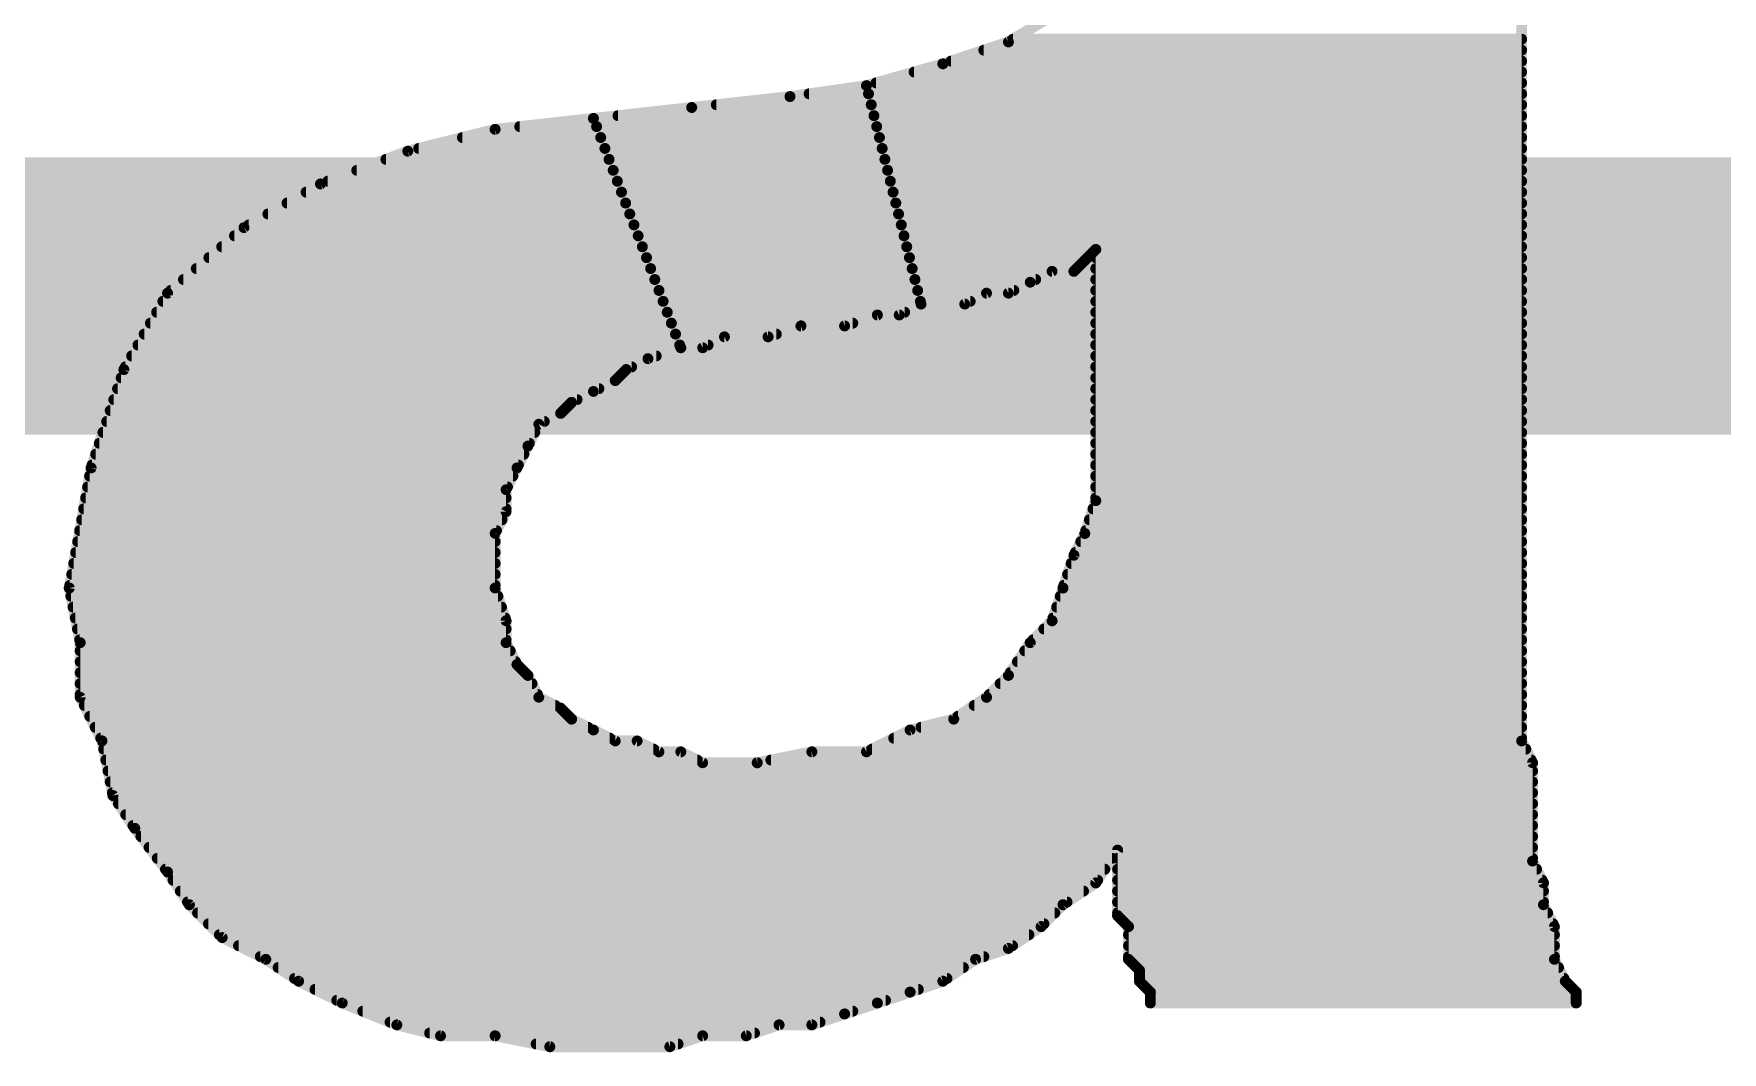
# Model space of a CAD drawing. Extents: x -28 to 79, y -27 to 67.
# Drawn here: x 37.58 to 39.127, y 43.122 to 44.055 of the extents above; entities that cross this region are included whole.
import ezdxf

# ---------------------------------------------------------------- set-up
doc = ezdxf.new("R2010")
doc.units = 0
doc.layers.add('16', color=132, linetype='CONTINUOUS')
doc.layers.add('21', color=41, linetype='CONTINUOUS')

msp = doc.modelspace()

# ---------------------------------------------------------------- linework, layer by layer
at = {"layer": '16', "const_width": 0.254}
msp.add_lwpolyline([(39.37, 43.815), (29.5275, 43.815)], dxfattribs=at)
at = {"layer": '21', "const_width": 0.01}
for points in [[(38.943, 44.2775), (38.943, 43.4075)], [(38.473, 44.0475), (38.523, 44.0775)], [(38.413, 44.0275), (38.473, 44.0475)], [(38.4772, 44.05), (38.943, 44.05)], [(38.4505, 44.04), (38.943, 44.04)], [(38.343, 44.0075), (38.413, 44.0275)], [(38.3867, 44.02), (38.943, 44.02)], [(38.4205, 44.03), (38.943, 44.03)], [(38.273, 43.9975), (38.343, 44.0075)], [(38.2905, 44), (38.3449, 44)], [(38.343, 44.0075), (38.393, 43.8075)], [(38.393, 43.8075), (38.343, 44.0075)], [(38.3449, 44), (38.943, 44)], [(38.3518, 44.01), (38.943, 44.01)], [(38.093, 43.9775), (38.183, 43.9875)], [(38.183, 43.9875), (38.273, 43.9975)], [(38.2055, 43.99), (38.3474, 43.99)], [(38.3474, 43.99), (38.943, 43.99)], [(38.003, 43.9675), (38.093, 43.9775)], [(38.0255, 43.97), (38.0959, 43.97)], [(38.173, 43.7675), (38.093, 43.9775)], [(38.093, 43.9775), (38.173, 43.7675)], [(38.0959, 43.97), (38.3524, 43.97)], [(38.1155, 43.98), (38.3499, 43.98)], [(38.3499, 43.98), (38.943, 43.98)], [(38.3524, 43.97), (38.943, 43.97)], [(37.923, 43.9475), (38.003, 43.9675)], [(37.973, 43.96), (38.0997, 43.96)], [(38.0997, 43.96), (38.3549, 43.96)], [(38.3549, 43.96), (38.943, 43.96)], [(37.843, 43.9175), (37.923, 43.9475)], [(37.903, 43.94), (38.1073, 43.94)], [(37.933, 43.95), (38.1035, 43.95)], [(38.1035, 43.95), (38.3574, 43.95)], [(38.1073, 43.94), (38.3599, 43.94)], [(38.3574, 43.95), (38.943, 43.95)], [(38.3599, 43.94), (38.943, 43.94)], [(37.8763, 43.93), (38.1111, 43.93)], [(38.1111, 43.93), (38.3624, 43.93)], [(38.3624, 43.93), (38.943, 43.93)], [(37.773, 43.8775), (37.843, 43.9175)], [(37.8299, 43.91), (38.1187, 43.91)], [(37.8497, 43.92), (38.1149, 43.92)], [(38.1149, 43.92), (38.3649, 43.92)], [(38.1187, 43.91), (38.3674, 43.91)], [(38.3649, 43.92), (38.943, 43.92)], [(38.3674, 43.91), (38.943, 43.91)], [(37.8124, 43.9), (38.1225, 43.9)], [(38.1225, 43.9), (38.3699, 43.9)], [(38.3699, 43.9), (38.943, 43.9)], [(37.703, 43.8175), (37.773, 43.8775)], [(37.7774, 43.88), (38.1301, 43.88)], [(37.7949, 43.89), (38.1263, 43.89)], [(38.1263, 43.89), (38.3724, 43.89)], [(38.1301, 43.88), (38.3749, 43.88)], [(38.3724, 43.89), (38.943, 43.89)], [(38.3749, 43.88), (38.943, 43.88)], [(37.7643, 43.87), (38.1339, 43.87)], [(38.134, 43.87), (38.3774, 43.87)], [(38.3774, 43.87), (38.943, 43.87)], [(37.7409, 43.85), (38.1416, 43.85)], [(37.7526, 43.86), (38.1378, 43.86)], [(38.1378, 43.86), (38.3799, 43.86)], [(38.1416, 43.85), (38.3824, 43.85)], [(38.3799, 43.86), (38.943, 43.86)], [(38.3824, 43.85), (38.5455, 43.85)], [(38.543, 43.8475), (38.533, 43.8375)], [(38.553, 43.8575), (38.543, 43.8475)], [(38.553, 43.6275), (38.553, 43.8575)], [(38.553, 43.85), (38.943, 43.85)], [(37.7176, 43.83), (38.1492, 43.83)], [(37.7293, 43.84), (38.1454, 43.84)], [(38.1454, 43.84), (38.3849, 43.84)], [(38.1492, 43.83), (38.3874, 43.83)], [(38.3849, 43.84), (38.5355, 43.84)], [(38.3874, 43.83), (38.498, 43.83)], [(38.513, 43.8375), (38.493, 43.8275)], [(38.533, 43.8375), (38.513, 43.8375)], [(38.553, 43.84), (38.943, 43.84)], [(38.553, 43.83), (38.943, 43.83)], [(37.663, 43.7475), (37.703, 43.8175)], [(37.7059, 43.82), (38.153, 43.82)], [(38.153, 43.82), (38.3899, 43.82)], [(38.3899, 43.82), (38.478, 43.82)], [(38.453, 43.8175), (38.433, 43.8075)], [(38.473, 43.8175), (38.453, 43.8175)], [(38.493, 43.8275), (38.473, 43.8175)], [(38.553, 43.82), (38.943, 43.82)], [(37.693, 43.8), (38.1606, 43.8)], [(37.6987, 43.81), (38.1568, 43.81)], [(38.1568, 43.81), (38.3924, 43.81)], [(38.1606, 43.8), (38.378, 43.8)], [(38.393, 43.8075), (38.373, 43.7975)], [(38.3924, 43.81), (38.438, 43.81)], [(38.433, 43.8075), (38.393, 43.8075)], [(38.553, 43.81), (38.943, 43.81)], [(38.553, 43.8), (38.943, 43.8)], [(37.6873, 43.79), (38.1644, 43.79)], [(38.1644, 43.79), (38.3305, 43.79)], [(38.283, 43.7875), (38.253, 43.7775)], [(38.323, 43.7875), (38.283, 43.7875)], [(38.353, 43.7975), (38.323, 43.7875)], [(38.373, 43.7975), (38.353, 43.7975)], [(38.553, 43.79), (38.943, 43.79)], [(37.6759, 43.77), (38.172, 43.77)], [(37.6816, 43.78), (38.1682, 43.78)], [(38.1682, 43.78), (38.2605, 43.78)], [(38.172, 43.77), (38.198, 43.77)], [(38.213, 43.7775), (38.193, 43.7675)], [(38.253, 43.7775), (38.213, 43.7775)], [(38.553, 43.78), (38.943, 43.78)], [(38.553, 43.77), (38.943, 43.77)], [(37.6701, 43.76), (38.1505, 43.76)], [(38.143, 43.7575), (38.123, 43.7475)], [(38.173, 43.7675), (38.143, 43.7575)], [(38.193, 43.7675), (38.173, 43.7675)], [(38.553, 43.76), (38.943, 43.76)], [(37.633, 43.6575), (37.663, 43.7475)], [(37.6605, 43.74), (38.1155, 43.74)], [(37.6644, 43.75), (38.128, 43.75)], [(38.113, 43.7375), (38.093, 43.7275)], [(38.123, 43.7475), (38.113, 43.7375)], [(38.553, 43.75), (38.943, 43.75)], [(38.553, 43.74), (38.943, 43.74)], [(37.6572, 43.73), (38.098, 43.73)], [(38.093, 43.7275), (38.073, 43.7175)], [(38.553, 43.73), (38.943, 43.73)], [(37.6505, 43.71), (38.0655, 43.71)], [(37.6538, 43.72), (38.078, 43.72)], [(38.063, 43.7075), (38.043, 43.6975)], [(38.073, 43.7175), (38.063, 43.7075)], [(38.553, 43.72), (38.943, 43.72)], [(38.553, 43.71), (38.943, 43.71)], [(37.6472, 43.7), (38.048, 43.7)], [(38.043, 43.6975), (38.033, 43.6775)], [(38.553, 43.7), (38.943, 43.7)], [(37.6405, 43.68), (38.0343, 43.68)], [(37.6438, 43.69), (38.0393, 43.69)], [(38.033, 43.6775), (38.023, 43.6575)], [(38.553, 43.69), (38.943, 43.69)], [(38.553, 43.68), (38.943, 43.68)], [(37.6338, 43.66), (38.0243, 43.66)], [(37.6372, 43.67), (38.0293, 43.67)], [(38.553, 43.67), (38.943, 43.67)], [(38.553, 43.66), (38.943, 43.66)], [(37.613, 43.5475), (37.633, 43.6575)], [(37.6316, 43.65), (38.0192, 43.65)], [(38.023, 43.6575), (38.013, 43.6375)], [(38.553, 43.65), (38.943, 43.65)], [(37.628, 43.63), (38.013, 43.63)], [(37.6298, 43.64), (38.0143, 43.64)], [(38.013, 43.6375), (38.013, 43.6175)], [(38.553, 43.64), (38.943, 43.64)], [(38.553, 43.63), (38.943, 43.63)], [(37.6262, 43.62), (38.013, 43.62)], [(38.013, 43.6175), (38.003, 43.5975)], [(38.543, 43.5975), (38.553, 43.6275)], [(38.5505, 43.62), (38.943, 43.62)], [(37.6225, 43.6), (38.0042, 43.6)], [(37.6244, 43.61), (38.0093, 43.61)], [(38.5438, 43.6), (38.943, 43.6)], [(38.5472, 43.61), (38.943, 43.61)], [(37.6207, 43.59), (38.003, 43.59)], [(38.003, 43.5975), (38.003, 43.5475)], [(38.533, 43.5775), (38.543, 43.5975)], [(38.5393, 43.59), (38.943, 43.59)], [(37.6171, 43.57), (38.003, 43.57)], [(37.6189, 43.58), (38.003, 43.58)], [(38.523, 43.5475), (38.533, 43.5775)], [(38.5305, 43.57), (38.943, 43.57)], [(38.5343, 43.58), (38.943, 43.58)], [(37.6153, 43.56), (38.003, 43.56)], [(38.5272, 43.56), (38.943, 43.56)], [(37.623, 43.4975), (37.613, 43.5475)], [(37.6135, 43.55), (38.003, 43.55)], [(37.6145, 43.54), (38.0055, 43.54)], [(38.003, 43.5475), (38.013, 43.5175)], [(38.513, 43.5175), (38.523, 43.5475)], [(38.5205, 43.54), (38.943, 43.54)], [(38.5238, 43.55), (38.943, 43.55)], [(37.6165, 43.53), (38.0088, 43.53)], [(38.5172, 43.53), (38.943, 43.53)], [(37.6185, 43.52), (38.0122, 43.52)], [(37.6205, 43.51), (38.013, 43.51)], [(38.013, 43.5175), (38.013, 43.4975)], [(38.493, 43.4975), (38.513, 43.5175)], [(38.5055, 43.51), (38.943, 43.51)], [(38.5138, 43.52), (38.943, 43.52)], [(37.6225, 43.5), (38.013, 43.5)], [(37.623, 43.4475), (37.623, 43.4975)], [(37.623, 43.49), (38.0168, 43.49)], [(38.013, 43.4975), (38.023, 43.4775)], [(38.473, 43.4675), (38.493, 43.4975)], [(38.488, 43.49), (38.943, 43.49)], [(38.4955, 43.5), (38.943, 43.5)], [(37.623, 43.48), (38.0218, 43.48)], [(38.023, 43.4775), (38.033, 43.4675)], [(38.4813, 43.48), (38.943, 43.48)], [(37.623, 43.47), (38.0305, 43.47)], [(37.623, 43.46), (38.0368, 43.46)], [(38.033, 43.4675), (38.043, 43.4475)], [(38.453, 43.4475), (38.473, 43.4675)], [(38.4655, 43.46), (38.943, 43.46)], [(38.4747, 43.47), (38.943, 43.47)], [(37.623, 43.45), (38.0418, 43.45)], [(37.643, 43.4075), (37.623, 43.4475)], [(38.043, 43.4475), (38.063, 43.4375)], [(38.423, 43.4275), (38.453, 43.4475)], [(38.4555, 43.45), (38.943, 43.45)], [(37.6268, 43.44), (38.058, 43.44)], [(37.6318, 43.43), (38.0705, 43.43)], [(38.063, 43.4375), (38.073, 43.4275)], [(38.4267, 43.43), (38.943, 43.43)], [(38.4417, 43.44), (38.943, 43.44)], [(37.6367, 43.42), (38.088, 43.42)], [(38.073, 43.4275), (38.093, 43.4175)], [(38.093, 43.4175), (38.113, 43.4075)], [(38.343, 43.3975), (38.383, 43.4175)], [(38.383, 43.4175), (38.423, 43.4275)], [(38.393, 43.42), (38.943, 43.42)], [(37.6418, 43.41), (38.108, 43.41)], [(37.653, 43.3575), (37.643, 43.4075)], [(37.6445, 43.4), (38.148, 43.4)], [(38.113, 43.4075), (38.133, 43.4075)], [(38.133, 43.4075), (38.153, 43.3975)], [(38.153, 43.3975), (38.173, 43.3975)], [(38.173, 43.3975), (38.193, 43.3875)], [(38.243, 43.3875), (38.293, 43.3975)], [(38.293, 43.3975), (38.343, 43.3975)], [(38.348, 43.4), (38.9468, 43.4)], [(38.368, 43.41), (38.943, 43.41)], [(38.943, 43.4075), (38.953, 43.3875)], [(37.6465, 43.39), (38.188, 43.39)], [(38.193, 43.3875), (38.243, 43.3875)], [(38.2555, 43.39), (38.9518, 43.39)], [(38.953, 43.3875), (38.953, 43.2975)], [(37.6485, 43.38), (38.953, 43.38)], [(37.6505, 43.37), (38.953, 43.37)], [(37.6525, 43.36), (38.953, 43.36)], [(37.673, 43.3275), (37.653, 43.3575)], [(37.658, 43.35), (38.953, 43.35)], [(37.6647, 43.34), (38.953, 43.34)], [(37.6713, 43.33), (38.953, 43.33)], [(37.703, 43.2875), (37.673, 43.3275)], [(37.6786, 43.32), (38.953, 43.32)], [(37.6861, 43.31), (38.953, 43.31)], [(38.573, 43.3075), (38.553, 43.2775)], [(38.573, 43.2475), (38.573, 43.3075)], [(37.6936, 43.3), (38.568, 43.3)], [(37.7011, 43.29), (38.5613, 43.29)], [(38.573, 43.3), (38.953, 43.3)], [(38.573, 43.29), (38.9567, 43.29)], [(38.953, 43.2975), (38.963, 43.2775)], [(37.723, 43.2575), (37.703, 43.2875)], [(37.708, 43.28), (38.5547, 43.28)], [(38.553, 43.2775), (38.523, 43.2575)], [(38.573, 43.28), (38.9618, 43.28)], [(38.963, 43.2775), (38.963, 43.2575)], [(37.7147, 43.27), (38.5418, 43.27)], [(37.7213, 43.26), (38.5267, 43.26)], [(38.573, 43.27), (38.963, 43.27)], [(38.573, 43.26), (38.963, 43.26)], [(37.753, 43.2275), (37.723, 43.2575)], [(37.7305, 43.25), (38.5155, 43.25)], [(38.523, 43.2575), (38.503, 43.2375)], [(38.573, 43.25), (38.9668, 43.25)], [(38.583, 43.2375), (38.573, 43.2475)], [(38.963, 43.2575), (38.973, 43.2375)], [(37.7405, 43.24), (38.5055, 43.24)], [(37.7505, 43.23), (38.4918, 43.23)], [(37.793, 43.2075), (37.753, 43.2275)], [(38.503, 43.2375), (38.473, 43.2175)], [(38.5805, 43.24), (38.9718, 43.24)], [(38.583, 43.2075), (38.583, 43.2375)], [(38.583, 43.23), (38.973, 43.23)], [(38.973, 43.2375), (38.973, 43.2075)], [(37.768, 43.22), (38.4768, 43.22)], [(38.473, 43.2175), (38.443, 43.2075)], [(38.583, 43.22), (38.973, 43.22)], [(37.788, 43.21), (38.4505, 43.21)], [(37.823, 43.1875), (37.793, 43.2075)], [(37.8043, 43.2), (38.4318, 43.2)], [(38.443, 43.2075), (38.413, 43.1875)], [(38.583, 43.21), (38.973, 43.21)], [(38.593, 43.1975), (38.583, 43.2075)], [(38.5905, 43.2), (38.9768, 43.2)], [(38.593, 43.1875), (38.593, 43.1975)], [(38.973, 43.2075), (38.983, 43.1875)], [(37.8193, 43.19), (38.4168, 43.19)], [(37.863, 43.1675), (37.823, 43.1875)], [(38.413, 43.1875), (38.383, 43.1775)], [(38.593, 43.19), (38.9818, 43.19)], [(38.603, 43.1775), (38.593, 43.1875)], [(38.983, 43.1875), (38.993, 43.1775)], [(37.838, 43.18), (38.3905, 43.18)], [(37.858, 43.17), (38.3605, 43.17)], [(37.913, 43.1475), (37.863, 43.1675)], [(38.353, 43.1675), (38.323, 43.1575)], [(38.383, 43.1775), (38.353, 43.1675)], [(38.6005, 43.18), (38.9905, 43.18)], [(38.603, 43.1675), (38.603, 43.1775)], [(38.603, 43.17), (38.993, 43.17)], [(38.993, 43.1675), (38.603, 43.1675)], [(38.993, 43.1775), (38.993, 43.1675)], [(37.8818, 43.16), (38.3305, 43.16)], [(37.9068, 43.15), (38.3005, 43.15)], [(38.323, 43.1575), (38.293, 43.1475)], [(37.953, 43.1375), (37.913, 43.1475)], [(37.943, 43.14), (38.2405, 43.14)], [(38.003, 43.1375), (37.953, 43.1375)], [(38.053, 43.1275), (38.003, 43.1375)], [(38.193, 43.1375), (38.163, 43.1275)], [(38.233, 43.1375), (38.193, 43.1375)], [(38.263, 43.1475), (38.233, 43.1375)], [(38.293, 43.1475), (38.263, 43.1475)], [(38.0405, 43.13), (38.1705, 43.13)], [(38.163, 43.1275), (38.053, 43.1275)]]:
    msp.add_lwpolyline(points, dxfattribs=at)
at = {"layer": '21', "const_width": 0.005}
for points in [[(38.4717, 44.0496, 1), (38.4743, 44.0454)], [(38.4738, 44.0451, 1), (38.4722, 44.0499)], [(38.4772, 44.0525, 1), (38.4772, 44.0475)], [(38.943, 44.0475, 1), (38.943, 44.0525)], [(38.4505, 44.0425, 1), (38.4505, 44.0375)], [(38.943, 44.0375, 1), (38.943, 44.0425)], [(38.3867, 44.0225, 1), (38.3867, 44.0175)], [(38.4122, 44.0299, 1), (38.4138, 44.0251)], [(38.4137, 44.0251, 1), (38.4123, 44.0299)], [(38.4205, 44.0325, 1), (38.4205, 44.0275)], [(38.943, 44.0275, 1), (38.943, 44.0325)], [(38.943, 44.0175, 1), (38.943, 44.0225)], [(38.2905, 44.0025, 1), (38.2905, 43.9975)], [(38.3454, 44.0081, 1), (38.3406, 44.0069)], [(38.3454, 44.0081, 1), (38.3406, 44.0069)], [(38.3423, 44.0099, 1), (38.3437, 44.0051)], [(38.3449, 44.0025, 1), (38.3449, 43.9975)], [(38.3434, 44.005, 1), (38.3426, 44.01)], [(38.3449, 43.9975, 1), (38.3449, 44.0025)], [(38.3518, 44.0125, 1), (38.3518, 44.0075)], [(38.943, 44.0075, 1), (38.943, 44.0125)], [(38.943, 43.9975, 1), (38.943, 44.0025)], [(38.1827, 43.99, 1), (38.1833, 43.985)], [(38.1833, 43.985, 1), (38.1827, 43.99)], [(38.2055, 43.9925, 1), (38.2055, 43.9875)], [(38.2726, 44, 1), (38.2734, 43.995)], [(38.2733, 43.995, 1), (38.2727, 44)], [(38.3474, 43.9925, 1), (38.3474, 43.9875)], [(38.3474, 43.9875, 1), (38.3474, 43.9925)], [(38.943, 43.9875, 1), (38.943, 43.9925)], [(38.0255, 43.9725, 1), (38.0255, 43.9675)], [(38.0927, 43.98, 1), (38.0933, 43.975)], [(38.0953, 43.9784, 1), (38.0907, 43.9766)], [(38.0953, 43.9784, 1), (38.0907, 43.9766)], [(38.0933, 43.975, 1), (38.0927, 43.98)], [(38.0959, 43.9725, 1), (38.0959, 43.9675)], [(38.0959, 43.9675, 1), (38.0959, 43.9725)], [(38.1155, 43.9825, 1), (38.1155, 43.9775)], [(38.3499, 43.9825, 1), (38.3499, 43.9775)], [(38.3499, 43.9775, 1), (38.3499, 43.9825)], [(38.3524, 43.9725, 1), (38.3524, 43.9675)], [(38.3524, 43.9675, 1), (38.3524, 43.9725)], [(38.943, 43.9775, 1), (38.943, 43.9825)], [(38.943, 43.9675, 1), (38.943, 43.9725)], [(37.973, 43.9625, 1), (37.973, 43.9575)], [(38.0027, 43.97, 1), (38.0033, 43.965)], [(38.0036, 43.9651, 1), (38.0024, 43.9699)], [(38.0997, 43.9625, 1), (38.0997, 43.9575)], [(38.0997, 43.9575, 1), (38.0997, 43.9625)], [(38.3549, 43.9625, 1), (38.3549, 43.9575)], [(38.3549, 43.9575, 1), (38.3549, 43.9625)], [(38.943, 43.9575, 1), (38.943, 43.9625)], [(37.903, 43.9425, 1), (37.903, 43.9375)], [(37.9224, 43.9499, 1), (37.9236, 43.9451)], [(37.9239, 43.9452, 1), (37.9221, 43.9498)], [(37.933, 43.9525, 1), (37.933, 43.9475)], [(38.1035, 43.9525, 1), (38.1035, 43.9475)], [(38.1035, 43.9475, 1), (38.1035, 43.9525)], [(38.1073, 43.9425, 1), (38.1073, 43.9375)], [(38.1073, 43.9375, 1), (38.1073, 43.9425)], [(38.3574, 43.9525, 1), (38.3574, 43.9475)], [(38.3574, 43.9475, 1), (38.3574, 43.9525)], [(38.3599, 43.9425, 1), (38.3599, 43.9375)], [(38.3599, 43.9375, 1), (38.3599, 43.9425)], [(38.943, 43.9475, 1), (38.943, 43.9525)], [(38.943, 43.9375, 1), (38.943, 43.9425)], [(37.8763, 43.9325, 1), (37.8763, 43.9275)], [(38.1111, 43.9325, 1), (38.1111, 43.9275)], [(38.1111, 43.9275, 1), (38.1111, 43.9325)], [(38.3624, 43.9325, 1), (38.3624, 43.9275)], [(38.3624, 43.9275, 1), (38.3624, 43.9325)], [(38.943, 43.9275, 1), (38.943, 43.9325)], [(37.8299, 43.9125, 1), (37.8299, 43.9075)], [(37.8421, 43.9198, 1), (37.8439, 43.9152)], [(37.8442, 43.9153, 1), (37.8418, 43.9197)], [(37.8497, 43.9225, 1), (37.8497, 43.9175)], [(38.1149, 43.9225, 1), (38.1149, 43.9175)], [(38.1149, 43.9175, 1), (38.1149, 43.9225)], [(38.1187, 43.9125, 1), (38.1187, 43.9075)], [(38.1187, 43.9075, 1), (38.1187, 43.9125)], [(38.3649, 43.9225, 1), (38.3649, 43.9175)], [(38.3649, 43.9175, 1), (38.3649, 43.9225)], [(38.3674, 43.9125, 1), (38.3674, 43.9075)], [(38.3674, 43.9075, 1), (38.3674, 43.9125)], [(38.943, 43.9175, 1), (38.943, 43.9225)], [(38.943, 43.9075, 1), (38.943, 43.9125)], [(37.8124, 43.9025, 1), (37.8124, 43.8975)], [(38.1225, 43.9025, 1), (38.1225, 43.8975)], [(38.1225, 43.8975, 1), (38.1225, 43.9025)], [(38.3699, 43.9025, 1), (38.3699, 43.8975)], [(38.3699, 43.8975, 1), (38.3699, 43.9025)], [(38.943, 43.8975, 1), (38.943, 43.9025)], [(37.7718, 43.8797, 1), (37.7742, 43.8753)], [(37.7746, 43.8756, 1), (37.7714, 43.8794)], [(37.7774, 43.8825, 1), (37.7774, 43.8775)], [(37.7949, 43.8925, 1), (37.7949, 43.8875)], [(38.1263, 43.8925, 1), (38.1263, 43.8875)], [(38.1263, 43.8875, 1), (38.1263, 43.8925)], [(38.1301, 43.8825, 1), (38.1301, 43.8775)], [(38.1301, 43.8775, 1), (38.1301, 43.8825)], [(38.3724, 43.8925, 1), (38.3724, 43.8875)], [(38.3724, 43.8875, 1), (38.3724, 43.8925)], [(38.3749, 43.8825, 1), (38.3749, 43.8775)], [(38.3749, 43.8775, 1), (38.3749, 43.8825)], [(38.943, 43.8875, 1), (38.943, 43.8925)], [(38.943, 43.8775, 1), (38.943, 43.8825)], [(37.7643, 43.8725, 1), (37.7643, 43.8675)], [(38.134, 43.8725, 1), (38.134, 43.8675)], [(38.1339, 43.8675, 1), (38.1339, 43.8725)], [(38.3774, 43.8725, 1), (38.3774, 43.8675)], [(38.3774, 43.8675, 1), (38.3774, 43.8725)], [(38.943, 43.8675, 1), (38.943, 43.8725)], [(37.7409, 43.8525, 1), (37.7409, 43.8475)], [(37.7526, 43.8625, 1), (37.7526, 43.8575)], [(38.1378, 43.8625, 1), (38.1378, 43.8575)], [(38.1378, 43.8575, 1), (38.1378, 43.8625)], [(38.1416, 43.8525, 1), (38.1416, 43.8475)], [(38.1416, 43.8475, 1), (38.1416, 43.8525)], [(38.3799, 43.8625, 1), (38.3799, 43.8575)], [(38.3799, 43.8575, 1), (38.3799, 43.8625)], [(38.3824, 43.8525, 1), (38.3824, 43.8475)], [(38.3824, 43.8475, 1), (38.3824, 43.8525)], [(38.5412, 43.8493, 1), (38.5448, 43.8457)], [(38.5448, 43.8457, 1), (38.5412, 43.8493)], [(38.5455, 43.8475, 1), (38.5455, 43.8525)], [(38.5555, 43.8575, 1), (38.5505, 43.8575)], [(38.553, 43.8525, 1), (38.553, 43.8475)], [(38.5548, 43.8557, 1), (38.5512, 43.8593)], [(38.943, 43.8575, 1), (38.943, 43.8625)], [(38.943, 43.8475, 1), (38.943, 43.8525)], [(37.7176, 43.8325, 1), (37.7176, 43.8275)], [(37.7293, 43.8425, 1), (37.7293, 43.8375)], [(38.1454, 43.8425, 1), (38.1454, 43.8375)], [(38.1454, 43.8375, 1), (38.1454, 43.8425)], [(38.1492, 43.8325, 1), (38.1492, 43.8275)], [(38.1492, 43.8275, 1), (38.1492, 43.8325)], [(38.3849, 43.8425, 1), (38.3849, 43.8375)], [(38.3849, 43.8375, 1), (38.3849, 43.8425)], [(38.3874, 43.8325, 1), (38.3874, 43.8275)], [(38.3874, 43.8275, 1), (38.3874, 43.8325)], [(38.498, 43.8275, 1), (38.498, 43.8325)], [(38.513, 43.84, 1), (38.513, 43.835)], [(38.5141, 43.8353, 1), (38.5119, 43.8397)], [(38.5312, 43.8393, 1), (38.5348, 43.8357)], [(38.533, 43.835, 1), (38.533, 43.84)], [(38.5355, 43.8375, 1), (38.5355, 43.8425)], [(38.553, 43.8425, 1), (38.553, 43.8375)], [(38.553, 43.8325, 1), (38.553, 43.8275)], [(38.943, 43.8375, 1), (38.943, 43.8425)], [(38.943, 43.8275, 1), (38.943, 43.8325)], [(37.7014, 43.8194, 1), (37.7046, 43.8156)], [(37.7052, 43.8163, 1), (37.7008, 43.8187)], [(37.7059, 43.8225, 1), (37.7059, 43.8175)], [(38.153, 43.8225, 1), (38.153, 43.8175)], [(38.153, 43.8175, 1), (38.153, 43.8225)], [(38.3899, 43.8225, 1), (38.3899, 43.8175)], [(38.3899, 43.8175, 1), (38.3899, 43.8225)], [(38.453, 43.82, 1), (38.453, 43.815)], [(38.4541, 43.8153, 1), (38.4519, 43.8197)], [(38.4719, 43.8197, 1), (38.4741, 43.8153)], [(38.473, 43.815, 1), (38.473, 43.82)], [(38.478, 43.8175, 1), (38.478, 43.8225)], [(38.4919, 43.8297, 1), (38.4941, 43.8253)], [(38.4941, 43.8253, 1), (38.4919, 43.8297)], [(38.553, 43.8225, 1), (38.553, 43.8175)], [(38.943, 43.8175, 1), (38.943, 43.8225)], [(37.693, 43.8025, 1), (37.693, 43.7975)], [(37.6987, 43.8125, 1), (37.6987, 43.8075)], [(38.1568, 43.8125, 1), (38.1568, 43.8075)], [(38.1568, 43.8075, 1), (38.1568, 43.8125)], [(38.1606, 43.8025, 1), (38.1606, 43.7975)], [(38.1606, 43.7975, 1), (38.1606, 43.8025)], [(38.378, 43.7975, 1), (38.378, 43.8025)], [(38.3924, 43.8125, 1), (38.3924, 43.8075)], [(38.393, 43.81, 1), (38.393, 43.805)], [(38.3906, 43.8069, 1), (38.3954, 43.8081)], [(38.3906, 43.8069, 1), (38.3954, 43.8081)], [(38.3941, 43.8053, 1), (38.3919, 43.8097)], [(38.3924, 43.8075, 1), (38.3924, 43.8125)], [(38.4319, 43.8097, 1), (38.4341, 43.8053)], [(38.433, 43.805, 1), (38.433, 43.81)], [(38.438, 43.8075, 1), (38.438, 43.8125)], [(38.553, 43.8125, 1), (38.553, 43.8075)], [(38.553, 43.8025, 1), (38.553, 43.7975)], [(38.943, 43.8075, 1), (38.943, 43.8125)], [(38.943, 43.7975, 1), (38.943, 43.8025)], [(37.6873, 43.7925, 1), (37.6873, 43.7875)], [(38.1644, 43.7925, 1), (38.1644, 43.7875)], [(38.1644, 43.7875, 1), (38.1644, 43.7925)], [(38.283, 43.79, 1), (38.283, 43.785)], [(38.2838, 43.7851, 1), (38.2822, 43.7899)], [(38.3222, 43.7899, 1), (38.3238, 43.7851)], [(38.323, 43.785, 1), (38.323, 43.79)], [(38.3305, 43.7875, 1), (38.3305, 43.7925)], [(38.353, 43.8, 1), (38.353, 43.795)], [(38.3538, 43.7951, 1), (38.3522, 43.7999)], [(38.3719, 43.7997, 1), (38.3741, 43.7953)], [(38.373, 43.795, 1), (38.373, 43.8)], [(38.553, 43.7925, 1), (38.553, 43.7875)], [(38.943, 43.7875, 1), (38.943, 43.7925)], [(37.6759, 43.7725, 1), (37.6759, 43.7675)], [(37.6816, 43.7825, 1), (37.6816, 43.7775)], [(38.1682, 43.7825, 1), (38.1682, 43.7775)], [(38.1682, 43.7775, 1), (38.1682, 43.7825)], [(38.172, 43.7725, 1), (38.172, 43.7675)], [(38.172, 43.7675, 1), (38.172, 43.7725)], [(38.198, 43.7675, 1), (38.198, 43.7725)], [(38.213, 43.78, 1), (38.213, 43.775)], [(38.2141, 43.7753, 1), (38.2119, 43.7797)], [(38.2522, 43.7799, 1), (38.2538, 43.7751)], [(38.253, 43.775, 1), (38.253, 43.78)], [(38.2605, 43.7775, 1), (38.2605, 43.7825)], [(38.553, 43.7825, 1), (38.553, 43.7775)], [(38.553, 43.7725, 1), (38.553, 43.7675)], [(38.943, 43.7775, 1), (38.943, 43.7825)], [(38.943, 43.7675, 1), (38.943, 43.7725)], [(37.6701, 43.7625, 1), (37.6701, 43.7575)], [(38.1422, 43.7599, 1), (38.1438, 43.7551)], [(38.1441, 43.7553, 1), (38.1419, 43.7597)], [(38.1505, 43.7575, 1), (38.1505, 43.7625)], [(38.173, 43.77, 1), (38.173, 43.765)], [(38.1707, 43.7666, 1), (38.1753, 43.7684)], [(38.1707, 43.7666, 1), (38.1753, 43.7684)], [(38.1738, 43.7651, 1), (38.1722, 43.7699)], [(38.1919, 43.7697, 1), (38.1941, 43.7653)], [(38.193, 43.765, 1), (38.193, 43.77)], [(38.553, 43.7625, 1), (38.553, 43.7575)], [(38.943, 43.7575, 1), (38.943, 43.7625)], [(37.6605, 43.7425, 1), (37.6605, 43.7375)], [(37.6608, 43.7487, 1), (37.6652, 43.7463)], [(37.6654, 43.7467, 1), (37.6606, 43.7483)], [(37.6644, 43.7525, 1), (37.6644, 43.7475)], [(38.1141, 43.7353, 1), (38.1119, 43.7397)], [(38.1155, 43.7375, 1), (38.1155, 43.7425)], [(38.1219, 43.7497, 1), (38.1241, 43.7453)], [(38.1248, 43.7457, 1), (38.1212, 43.7493)], [(38.128, 43.7475, 1), (38.128, 43.7525)], [(38.553, 43.7525, 1), (38.553, 43.7475)], [(38.553, 43.7425, 1), (38.553, 43.7375)], [(38.943, 43.7475, 1), (38.943, 43.7525)], [(38.943, 43.7375, 1), (38.943, 43.7425)], [(37.6572, 43.7325, 1), (37.6572, 43.7275)], [(38.0919, 43.7297, 1), (38.0941, 43.7253)], [(38.0941, 43.7253, 1), (38.0919, 43.7297)], [(38.098, 43.7275, 1), (38.098, 43.7325)], [(38.1112, 43.7393, 1), (38.1148, 43.7357)], [(38.553, 43.7325, 1), (38.553, 43.7275)], [(38.943, 43.7275, 1), (38.943, 43.7325)], [(37.6505, 43.7125, 1), (37.6505, 43.7075)], [(37.6538, 43.7225, 1), (37.6538, 43.7175)], [(38.0612, 43.7093, 1), (38.0648, 43.7057)], [(38.0641, 43.7053, 1), (38.0619, 43.7097)], [(38.0655, 43.7075, 1), (38.0655, 43.7125)], [(38.0719, 43.7197, 1), (38.0741, 43.7153)], [(38.0748, 43.7157, 1), (38.0712, 43.7193)], [(38.078, 43.7175, 1), (38.078, 43.7225)], [(38.553, 43.7225, 1), (38.553, 43.7175)], [(38.553, 43.7125, 1), (38.553, 43.7075)], [(38.943, 43.7175, 1), (38.943, 43.7225)], [(38.943, 43.7075, 1), (38.943, 43.7125)], [(37.6472, 43.7025, 1), (37.6472, 43.6975)], [(38.0419, 43.6997, 1), (38.0441, 43.6953)], [(38.0452, 43.6964, 1), (38.0408, 43.6986)], [(38.048, 43.6975, 1), (38.048, 43.7025)], [(38.553, 43.7025, 1), (38.553, 43.6975)], [(38.943, 43.6975, 1), (38.943, 43.7025)], [(37.6405, 43.6825, 1), (37.6405, 43.6775)], [(37.6438, 43.6925, 1), (37.6438, 43.6875)], [(38.0308, 43.6786, 1), (38.0352, 43.6764)], [(38.0352, 43.6764, 1), (38.0308, 43.6786)], [(38.0343, 43.6775, 1), (38.0343, 43.6825)], [(38.0393, 43.6875, 1), (38.0393, 43.6925)], [(38.553, 43.6925, 1), (38.553, 43.6875)], [(38.553, 43.6825, 1), (38.553, 43.6775)], [(38.943, 43.6875, 1), (38.943, 43.6925)], [(38.943, 43.6775, 1), (38.943, 43.6825)], [(37.6338, 43.6625, 1), (37.6338, 43.6575)], [(37.6372, 43.6725, 1), (37.6372, 43.6675)], [(38.0243, 43.6575, 1), (38.0243, 43.6625)], [(38.0293, 43.6675, 1), (38.0293, 43.6725)], [(38.553, 43.6725, 1), (38.553, 43.6675)], [(38.553, 43.6625, 1), (38.553, 43.6575)], [(38.943, 43.6675, 1), (38.943, 43.6725)], [(38.943, 43.6575, 1), (38.943, 43.6625)], [(37.6316, 43.6525, 1), (37.6316, 43.6475)], [(37.6355, 43.6571, 1), (37.6305, 43.6579)], [(37.6306, 43.6583, 1), (37.6354, 43.6567)], [(38.0192, 43.6475, 1), (38.0192, 43.6525)], [(38.0208, 43.6586, 1), (38.0252, 43.6564)], [(38.0252, 43.6564, 1), (38.0208, 43.6586)], [(38.553, 43.6525, 1), (38.553, 43.6475)], [(38.943, 43.6475, 1), (38.943, 43.6525)], [(37.628, 43.6325, 1), (37.628, 43.6275)], [(37.6298, 43.6425, 1), (37.6298, 43.6375)], [(38.0155, 43.6375, 1), (38.0105, 43.6375)], [(38.0108, 43.6386, 1), (38.0152, 43.6364)], [(38.013, 43.6275, 1), (38.013, 43.6325)], [(38.0143, 43.6375, 1), (38.0143, 43.6425)], [(38.553, 43.6425, 1), (38.553, 43.6375)], [(38.553, 43.6325, 1), (38.553, 43.6275)], [(38.943, 43.6375, 1), (38.943, 43.6425)], [(38.943, 43.6275, 1), (38.943, 43.6325)], [(37.6262, 43.6225, 1), (37.6262, 43.6175)], [(38.0105, 43.6175, 1), (38.0155, 43.6175)], [(38.0152, 43.6164, 1), (38.0108, 43.6186)], [(38.013, 43.6175, 1), (38.013, 43.6225)], [(38.5505, 43.6225, 1), (38.5505, 43.6175)], [(38.5505, 43.6275, 1), (38.5555, 43.6275)], [(38.5554, 43.6267, 1), (38.5506, 43.6283)], [(38.943, 43.6175, 1), (38.943, 43.6225)], [(37.6225, 43.6025, 1), (37.6225, 43.5975)], [(37.6244, 43.6125, 1), (37.6244, 43.6075)], [(38.0042, 43.5975, 1), (38.0042, 43.6025)], [(38.0093, 43.6075, 1), (38.0093, 43.6125)], [(38.5438, 43.6025, 1), (38.5438, 43.5975)], [(38.5472, 43.6125, 1), (38.5472, 43.6075)], [(38.943, 43.6075, 1), (38.943, 43.6125)], [(38.943, 43.5975, 1), (38.943, 43.6025)], [(37.6207, 43.5925, 1), (37.6207, 43.5875)], [(38.0055, 43.5975, 1), (38.0005, 43.5975)], [(38.0008, 43.5986, 1), (38.0052, 43.5964)], [(38.003, 43.5875, 1), (38.003, 43.5925)], [(38.5393, 43.5925, 1), (38.5393, 43.5875)], [(38.5406, 43.5983, 1), (38.5454, 43.5967)], [(38.5452, 43.5964, 1), (38.5408, 43.5986)], [(38.943, 43.5875, 1), (38.943, 43.5925)], [(37.6171, 43.5725, 1), (37.6171, 43.5675)], [(37.6189, 43.5825, 1), (37.6189, 43.5775)], [(38.003, 43.5775, 1), (38.003, 43.5825)], [(38.003, 43.5675, 1), (38.003, 43.5725)], [(38.5305, 43.5725, 1), (38.5305, 43.5675)], [(38.5308, 43.5786, 1), (38.5352, 43.5764)], [(38.5354, 43.5767, 1), (38.5306, 43.5783)], [(38.5343, 43.5825, 1), (38.5343, 43.5775)], [(38.943, 43.5775, 1), (38.943, 43.5825)], [(38.943, 43.5675, 1), (38.943, 43.5725)], [(37.6153, 43.5625, 1), (37.6153, 43.5575)], [(38.003, 43.5575, 1), (38.003, 43.5625)], [(38.5272, 43.5625, 1), (38.5272, 43.5575)], [(38.943, 43.5575, 1), (38.943, 43.5625)], [(37.6155, 43.548, 1), (37.6105, 43.547)], [(37.6105, 43.5479, 1), (37.6155, 43.5471)], [(37.6135, 43.5525, 1), (37.6135, 43.5475)], [(37.6145, 43.5425, 1), (37.6145, 43.5375)], [(38.0054, 43.5483, 1), (38.0006, 43.5467)], [(38.0005, 43.5475, 1), (38.0055, 43.5475)], [(38.003, 43.5475, 1), (38.003, 43.5525)], [(38.0055, 43.5375, 1), (38.0055, 43.5425)], [(38.5205, 43.5425, 1), (38.5205, 43.5375)], [(38.5206, 43.5483, 1), (38.5254, 43.5467)], [(38.5254, 43.5467, 1), (38.5206, 43.5483)], [(38.5238, 43.5525, 1), (38.5238, 43.5475)], [(38.943, 43.5475, 1), (38.943, 43.5525)], [(38.943, 43.5375, 1), (38.943, 43.5425)], [(37.6165, 43.5325, 1), (37.6165, 43.5275)], [(38.0088, 43.5275, 1), (38.0088, 43.5325)], [(38.5172, 43.5325, 1), (38.5172, 43.5275)], [(38.943, 43.5275, 1), (38.943, 43.5325)], [(37.6185, 43.5225, 1), (37.6185, 43.5175)], [(37.6205, 43.5125, 1), (37.6205, 43.5075)], [(38.0155, 43.5175, 1), (38.0105, 43.5175)], [(38.0106, 43.5167, 1), (38.0154, 43.5183)], [(38.0122, 43.5175, 1), (38.0122, 43.5225)], [(38.013, 43.5075, 1), (38.013, 43.5125)], [(38.5055, 43.5125, 1), (38.5055, 43.5075)], [(38.5106, 43.5183, 1), (38.5154, 43.5167)], [(38.5148, 43.5157, 1), (38.5112, 43.5193)], [(38.5138, 43.5225, 1), (38.5138, 43.5175)], [(38.943, 43.5175, 1), (38.943, 43.5225)], [(38.943, 43.5075, 1), (38.943, 43.5125)], [(37.6225, 43.5025, 1), (37.6225, 43.4975)], [(37.6255, 43.4975, 1), (37.6205, 43.4975)], [(37.6205, 43.497, 1), (37.6255, 43.498)], [(37.623, 43.4925, 1), (37.623, 43.4875)], [(38.0152, 43.4986, 1), (38.0108, 43.4964)], [(38.0105, 43.4975, 1), (38.0155, 43.4975)], [(38.013, 43.4975, 1), (38.013, 43.5025)], [(38.0168, 43.4875, 1), (38.0168, 43.4925)], [(38.488, 43.4925, 1), (38.488, 43.4875)], [(38.4912, 43.4993, 1), (38.4948, 43.4957)], [(38.4951, 43.4961, 1), (38.4909, 43.4989)], [(38.4955, 43.5025, 1), (38.4955, 43.4975)], [(38.943, 43.4975, 1), (38.943, 43.5025)], [(38.943, 43.4875, 1), (38.943, 43.4925)], [(37.623, 43.4825, 1), (37.623, 43.4775)], [(38.0248, 43.4793, 1), (38.0212, 43.4757)], [(38.0208, 43.4764, 1), (38.0252, 43.4786)], [(38.0218, 43.4775, 1), (38.0218, 43.4825)], [(38.4813, 43.4825, 1), (38.4813, 43.4775)], [(38.943, 43.4775, 1), (38.943, 43.4825)], [(37.623, 43.4725, 1), (37.623, 43.4675)], [(37.623, 43.4625, 1), (37.623, 43.4575)], [(38.0305, 43.4675, 1), (38.0305, 43.4725)], [(38.0352, 43.4686, 1), (38.0308, 43.4664)], [(38.0312, 43.4657, 1), (38.0348, 43.4693)], [(38.0368, 43.4575, 1), (38.0368, 43.4625)], [(38.4655, 43.4625, 1), (38.4655, 43.4575)], [(38.4709, 43.4689, 1), (38.4751, 43.4661)], [(38.4748, 43.4657, 1), (38.4712, 43.4693)], [(38.4747, 43.4725, 1), (38.4747, 43.4675)], [(38.943, 43.4675, 1), (38.943, 43.4725)], [(38.943, 43.4575, 1), (38.943, 43.4625)], [(37.623, 43.4525, 1), (37.623, 43.4475)], [(37.6252, 43.4486, 1), (37.6208, 43.4464)], [(37.6205, 43.4475, 1), (37.6255, 43.4475)], [(38.0441, 43.4497, 1), (38.0419, 43.4453)], [(38.0408, 43.4464, 1), (38.0452, 43.4486)], [(38.0418, 43.4475, 1), (38.0418, 43.4525)], [(38.4512, 43.4493, 1), (38.4548, 43.4457)], [(38.4544, 43.4454, 1), (38.4516, 43.4496)], [(38.4555, 43.4525, 1), (38.4555, 43.4475)], [(38.943, 43.4475, 1), (38.943, 43.4525)], [(37.6268, 43.4425, 1), (37.6268, 43.4375)], [(37.6318, 43.4325, 1), (37.6318, 43.4275)], [(38.058, 43.4375, 1), (38.058, 43.4425)], [(38.0648, 43.4393, 1), (38.0612, 43.4357)], [(38.0619, 43.4353, 1), (38.0641, 43.4397)], [(38.0705, 43.4275, 1), (38.0705, 43.4325)], [(38.4267, 43.4325, 1), (38.4267, 43.4275)], [(38.4417, 43.4425, 1), (38.4417, 43.4375)], [(38.943, 43.4375, 1), (38.943, 43.4425)], [(38.943, 43.4275, 1), (38.943, 43.4325)], [(37.6367, 43.4225, 1), (37.6367, 43.4175)], [(38.0741, 43.4297, 1), (38.0719, 43.4253)], [(38.0712, 43.4257, 1), (38.0748, 43.4293)], [(38.088, 43.4175, 1), (38.088, 43.4225)], [(38.0941, 43.4197, 1), (38.0919, 43.4153)], [(38.0919, 43.4153, 1), (38.0941, 43.4197)], [(38.3824, 43.4199, 1), (38.3836, 43.4151)], [(38.3841, 43.4153, 1), (38.3819, 43.4197)], [(38.393, 43.4225, 1), (38.393, 43.4175)], [(38.4216, 43.4296, 1), (38.4244, 43.4254)], [(38.4236, 43.4251, 1), (38.4224, 43.4299)], [(38.943, 43.4175, 1), (38.943, 43.4225)], [(37.6418, 43.4125, 1), (37.6418, 43.4075)], [(37.6455, 43.408, 1), (37.6405, 43.407)], [(37.6408, 43.4064, 1), (37.6452, 43.4086)], [(37.6445, 43.4025, 1), (37.6445, 43.3975)], [(38.108, 43.4075, 1), (38.108, 43.4125)], [(38.113, 43.41, 1), (38.113, 43.405)], [(38.1119, 43.4053, 1), (38.1141, 43.4097)], [(38.1341, 43.4097, 1), (38.1319, 43.4053)], [(38.133, 43.405, 1), (38.133, 43.41)], [(38.148, 43.3975, 1), (38.148, 43.4025)], [(38.153, 43.4, 1), (38.153, 43.395)], [(38.1519, 43.3953, 1), (38.1541, 43.3997)], [(38.1741, 43.3997, 1), (38.1719, 43.3953)], [(38.173, 43.395, 1), (38.173, 43.4)], [(38.293, 43.4, 1), (38.293, 43.395)], [(38.2935, 43.395, 1), (38.2925, 43.4)], [(38.3419, 43.3997, 1), (38.3441, 43.3953)], [(38.343, 43.395, 1), (38.343, 43.4)], [(38.348, 43.4025, 1), (38.348, 43.3975)], [(38.368, 43.4125, 1), (38.368, 43.4075)], [(38.9452, 43.4086, 1), (38.9408, 43.4064)], [(38.9405, 43.4075, 1), (38.9455, 43.4075)], [(38.943, 43.4075, 1), (38.943, 43.4125)], [(38.9468, 43.3975, 1), (38.9468, 43.4025)], [(37.6465, 43.3925, 1), (37.6465, 43.3875)], [(38.188, 43.3875, 1), (38.188, 43.3925)], [(38.193, 43.39, 1), (38.193, 43.385)], [(38.1919, 43.3853, 1), (38.1941, 43.3897)], [(38.2425, 43.39, 1), (38.2435, 43.385)], [(38.243, 43.385, 1), (38.243, 43.39)], [(38.2555, 43.3925, 1), (38.2555, 43.3875)], [(38.9555, 43.3875, 1), (38.9505, 43.3875)], [(38.9508, 43.3864, 1), (38.9552, 43.3886)], [(38.9518, 43.3875, 1), (38.9518, 43.3925)], [(37.6485, 43.3825, 1), (37.6485, 43.3775)], [(37.6505, 43.3725, 1), (37.6505, 43.3675)], [(38.953, 43.3775, 1), (38.953, 43.3825)], [(38.953, 43.3675, 1), (38.953, 43.3725)], [(37.6525, 43.3625, 1), (37.6525, 43.3575)], [(37.6551, 43.3589, 1), (37.6509, 43.3561)], [(37.6505, 43.357, 1), (37.6555, 43.358)], [(38.953, 43.3575, 1), (38.953, 43.3625)], [(37.658, 43.3525, 1), (37.658, 43.3475)], [(37.6647, 43.3425, 1), (37.6647, 43.3375)], [(38.953, 43.3475, 1), (38.953, 43.3525)], [(38.953, 43.3375, 1), (38.953, 43.3425)], [(37.6713, 43.3325, 1), (37.6713, 43.3275)], [(37.675, 43.329, 1), (37.671, 43.326)], [(37.6709, 43.3261, 1), (37.6751, 43.3289)], [(37.6786, 43.3225, 1), (37.6786, 43.3175)], [(38.953, 43.3275, 1), (38.953, 43.3325)], [(38.953, 43.3175, 1), (38.953, 43.3225)], [(37.6861, 43.3125, 1), (37.6861, 43.3075)], [(38.5755, 43.3075, 1), (38.5705, 43.3075)], [(38.5751, 43.3061, 1), (38.5709, 43.3089)], [(38.953, 43.3075, 1), (38.953, 43.3125)], [(37.6936, 43.3025, 1), (37.6936, 43.2975)], [(37.7011, 43.2925, 1), (37.7011, 43.2875)], [(38.5613, 43.2875, 1), (38.5613, 43.2925)], [(38.568, 43.2975, 1), (38.568, 43.3025)], [(38.573, 43.3025, 1), (38.573, 43.2975)], [(38.573, 43.2925, 1), (38.573, 43.2875)], [(38.9552, 43.2986, 1), (38.9508, 43.2964)], [(38.9505, 43.2975, 1), (38.9555, 43.2975)], [(38.953, 43.2975, 1), (38.953, 43.3025)], [(38.9567, 43.2875, 1), (38.9567, 43.2925)], [(37.7051, 43.2889, 1), (37.7009, 43.2861)], [(37.701, 43.286, 1), (37.705, 43.289)], [(37.708, 43.2825, 1), (37.708, 43.2775)], [(38.5509, 43.2789, 1), (38.5551, 43.2761)], [(38.5544, 43.2754, 1), (38.5516, 43.2796)], [(38.5547, 43.2775, 1), (38.5547, 43.2825)], [(38.573, 43.2825, 1), (38.573, 43.2775)], [(38.9655, 43.2775, 1), (38.9605, 43.2775)], [(38.9608, 43.2764, 1), (38.9652, 43.2786)], [(38.9618, 43.2775, 1), (38.9618, 43.2825)], [(37.7147, 43.2725, 1), (37.7147, 43.2675)], [(37.7213, 43.2625, 1), (37.7213, 43.2575)], [(38.5267, 43.2575, 1), (38.5267, 43.2625)], [(38.5418, 43.2675, 1), (38.5418, 43.2725)], [(38.573, 43.2725, 1), (38.573, 43.2675)], [(38.573, 43.2625, 1), (38.573, 43.2575)], [(38.963, 43.2675, 1), (38.963, 43.2725)], [(38.963, 43.2575, 1), (38.963, 43.2625)], [(37.7248, 43.2593, 1), (37.7212, 43.2557)], [(37.7209, 43.2561, 1), (37.7251, 43.2589)], [(37.7305, 43.2525, 1), (37.7305, 43.2475)], [(38.5155, 43.2475, 1), (38.5155, 43.2525)], [(38.5216, 43.2596, 1), (38.5244, 43.2554)], [(38.5248, 43.2557, 1), (38.5212, 43.2593)], [(38.573, 43.2525, 1), (38.573, 43.2475)], [(38.5748, 43.2493, 1), (38.5712, 43.2457)], [(38.5705, 43.2475, 1), (38.5755, 43.2475)], [(38.9652, 43.2586, 1), (38.9608, 43.2564)], [(38.9605, 43.2575, 1), (38.9655, 43.2575)], [(38.9668, 43.2475, 1), (38.9668, 43.2525)], [(37.7405, 43.2425, 1), (37.7405, 43.2375)], [(37.7505, 43.2325, 1), (37.7505, 43.2275)], [(37.7541, 43.2297, 1), (37.7519, 43.2253)], [(37.7512, 43.2257, 1), (37.7548, 43.2293)], [(38.4918, 43.2275, 1), (38.4918, 43.2325)], [(38.5012, 43.2393, 1), (38.5048, 43.2357)], [(38.5044, 43.2354, 1), (38.5016, 43.2396)], [(38.5055, 43.2375, 1), (38.5055, 43.2425)], [(38.5805, 43.2425, 1), (38.5805, 43.2375)], [(38.5855, 43.2375, 1), (38.5805, 43.2375)], [(38.583, 43.2325, 1), (38.583, 43.2275)], [(38.5812, 43.2357, 1), (38.5848, 43.2393)], [(38.9755, 43.2375, 1), (38.9705, 43.2375)], [(38.9708, 43.2364, 1), (38.9752, 43.2386)], [(38.9718, 43.2375, 1), (38.9718, 43.2425)], [(38.973, 43.2275, 1), (38.973, 43.2325)], [(37.768, 43.2225, 1), (37.768, 43.2175)], [(38.4716, 43.2196, 1), (38.4744, 43.2154)], [(38.4738, 43.2151, 1), (38.4722, 43.2199)], [(38.4768, 43.2175, 1), (38.4768, 43.2225)], [(38.583, 43.2225, 1), (38.583, 43.2175)], [(38.973, 43.2175, 1), (38.973, 43.2225)], [(37.788, 43.2125, 1), (37.788, 43.2075)], [(37.7944, 43.2096, 1), (37.7916, 43.2054)], [(37.7919, 43.2053, 1), (37.7941, 43.2097)], [(37.8043, 43.2025, 1), (37.8043, 43.1975)], [(38.4318, 43.1975, 1), (38.4318, 43.2025)], [(38.4422, 43.2099, 1), (38.4438, 43.2051)], [(38.4444, 43.2054, 1), (38.4416, 43.2096)], [(38.4505, 43.2075, 1), (38.4505, 43.2125)], [(38.583, 43.2125, 1), (38.583, 43.2075)], [(38.5848, 43.2093, 1), (38.5812, 43.2057)], [(38.5805, 43.2075, 1), (38.5855, 43.2075)], [(38.5905, 43.2025, 1), (38.5905, 43.1975)], [(38.5955, 43.1975, 1), (38.5905, 43.1975)], [(38.5912, 43.1957, 1), (38.5948, 43.1993)], [(38.9752, 43.2086, 1), (38.9708, 43.2064)], [(38.9705, 43.2075, 1), (38.9755, 43.2075)], [(38.973, 43.2075, 1), (38.973, 43.2125)], [(38.9768, 43.1975, 1), (38.9768, 43.2025)], [(37.8193, 43.1925, 1), (37.8193, 43.1875)], [(37.8241, 43.1897, 1), (37.8219, 43.1853)], [(37.8216, 43.1854, 1), (37.8244, 43.1896)], [(38.4116, 43.1896, 1), (38.4144, 43.1854)], [(38.4138, 43.1851, 1), (38.4122, 43.1899)], [(38.4168, 43.1875, 1), (38.4168, 43.1925)], [(38.593, 43.1925, 1), (38.593, 43.1875)], [(38.5948, 43.1893, 1), (38.5912, 43.1857)], [(38.5905, 43.1875, 1), (38.5955, 43.1875)], [(38.9848, 43.1893, 1), (38.9812, 43.1857)], [(38.9808, 43.1864, 1), (38.9852, 43.1886)], [(38.9818, 43.1875, 1), (38.9818, 43.1925)], [(37.838, 43.1825, 1), (37.838, 43.1775)], [(37.858, 43.1725, 1), (37.858, 43.1675)], [(37.8639, 43.1698, 1), (37.8621, 43.1652)], [(37.8619, 43.1653, 1), (37.8641, 43.1697)], [(38.3522, 43.1699, 1), (38.3538, 43.1651)], [(38.3538, 43.1651, 1), (38.3522, 43.1699)], [(38.3605, 43.1675, 1), (38.3605, 43.1725)], [(38.3822, 43.1799, 1), (38.3838, 43.1751)], [(38.3838, 43.1751, 1), (38.3822, 43.1799)], [(38.3905, 43.1775, 1), (38.3905, 43.1825)], [(38.6005, 43.1825, 1), (38.6005, 43.1775)], [(38.6055, 43.1775, 1), (38.6005, 43.1775)], [(38.603, 43.1725, 1), (38.603, 43.1675)], [(38.603, 43.17, 1), (38.603, 43.165)], [(38.6005, 43.1675, 1), (38.6055, 43.1675)], [(38.6012, 43.1757, 1), (38.6048, 43.1793)], [(38.9905, 43.1775, 1), (38.9905, 43.1825)], [(38.9955, 43.1775, 1), (38.9905, 43.1775)], [(38.9905, 43.1675, 1), (38.9955, 43.1675)], [(38.9912, 43.1757, 1), (38.9948, 43.1793)], [(38.993, 43.1675, 1), (38.993, 43.1725)], [(38.993, 43.165, 1), (38.993, 43.17)], [(37.8818, 43.1625, 1), (37.8818, 43.1575)], [(37.9068, 43.1525, 1), (37.9068, 43.1475)], [(38.3005, 43.1475, 1), (38.3005, 43.1525)], [(38.3222, 43.1599, 1), (38.3238, 43.1551)], [(38.3238, 43.1551, 1), (38.3222, 43.1599)], [(38.3305, 43.1575, 1), (38.3305, 43.1625)], [(37.9136, 43.1499, 1), (37.9124, 43.1451)], [(37.9121, 43.1452, 1), (37.9139, 43.1498)], [(37.943, 43.1425, 1), (37.943, 43.1375)], [(37.953, 43.14, 1), (37.953, 43.135)], [(37.9524, 43.1351, 1), (37.9536, 43.1399)], [(38.0035, 43.14, 1), (38.0025, 43.135)], [(38.003, 43.135, 1), (38.003, 43.14)], [(38.193, 43.14, 1), (38.193, 43.135)], [(38.1938, 43.1351, 1), (38.1922, 43.1399)], [(38.2322, 43.1399, 1), (38.2338, 43.1351)], [(38.233, 43.135, 1), (38.233, 43.14)], [(38.2405, 43.1375, 1), (38.2405, 43.1425)], [(38.263, 43.15, 1), (38.263, 43.145)], [(38.2638, 43.1451, 1), (38.2622, 43.1499)], [(38.2922, 43.1499, 1), (38.2938, 43.1451)], [(38.293, 43.145, 1), (38.293, 43.15)], [(38.0405, 43.1325, 1), (38.0405, 43.1275)], [(38.053, 43.13, 1), (38.053, 43.125)], [(38.0525, 43.125, 1), (38.0535, 43.13)], [(38.1622, 43.1299, 1), (38.1638, 43.1251)], [(38.163, 43.125, 1), (38.163, 43.13)], [(38.1705, 43.1275, 1), (38.1705, 43.1325)]]:
    msp.add_lwpolyline(points, format="xyb", dxfattribs=at)

doc.saveas('drawing.dxf')
